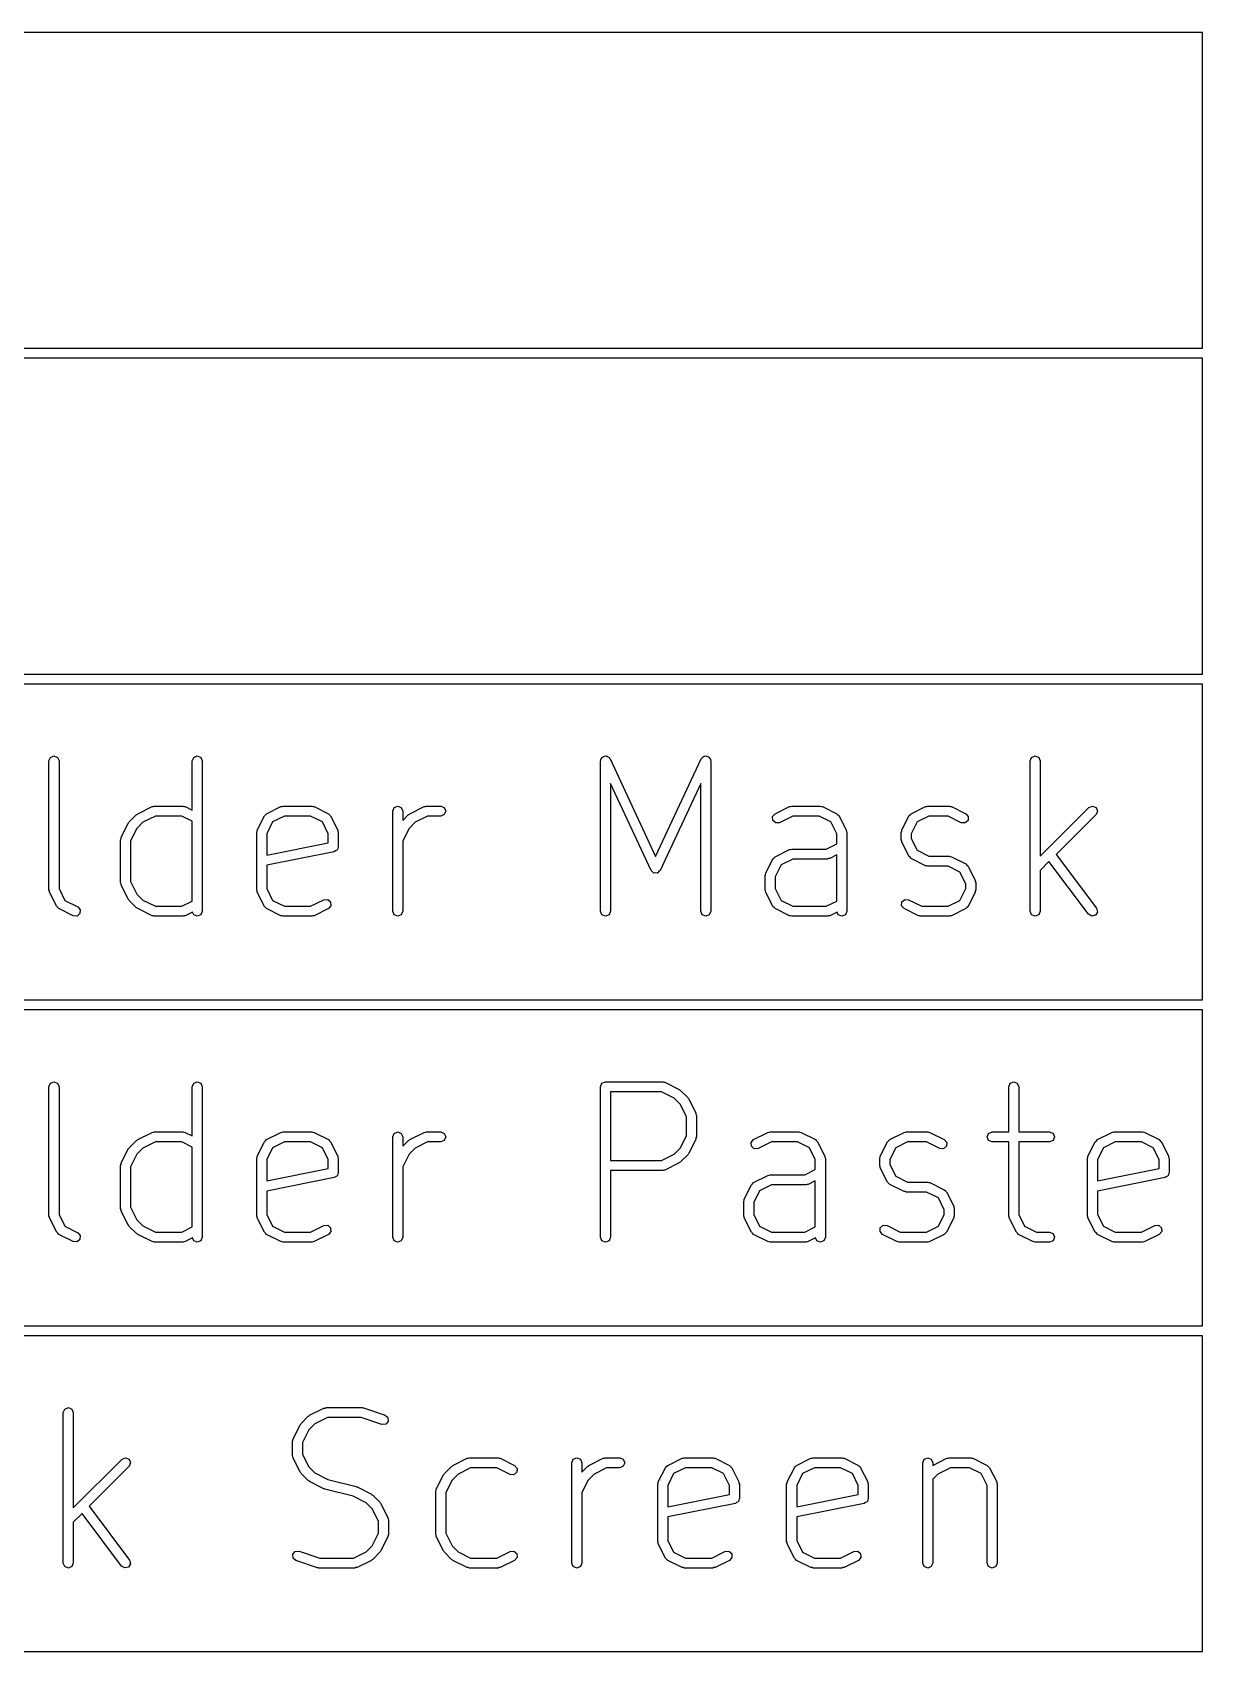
# Model space of a CAD drawing. Extents: x 0.4 to 10.6, y -8.1 to -0.4.
# Drawn here: x 1.987 to 2.447, y -7.577 to -6.941 of the extents above; entities that cross this region are included whole.
import ezdxf

# ---------------------------------------------------------------- set-up
doc = ezdxf.new("R2010")
doc.units = 0
doc.header["$MEASUREMENT"] = 0
doc.layers.add('BLACK', color=7, linetype='CONTINUOUS')

msp = doc.modelspace()

# ---------------------------------------------------------------- linework, layer by layer
at = {"layer": 'BLACK', "linetype": 'CONTINUOUS'}
for p, q in [((2.44685, -6.94094), (1.48481, -6.94094)), ((2.44685, -7.06496), (2.44685, -6.94094)), ((1.48481, -7.06496), (2.44685, -7.06496)), ((2.44685, -7.0689), (1.48481, -7.0689)), ((2.44685, -7.19291), (2.44685, -7.0689)), ((1.48481, -7.19291), (2.44685, -7.19291)), ((2.44685, -7.19685), (1.48481, -7.19685)), ((2.44685, -7.32087), (2.44685, -7.19685)), ((1.99387, -7.22702), (1.99445, -7.22562)), ((1.99387, -7.27764), (1.99387, -7.22702)), ((1.99445, -7.22562), (1.99584, -7.22505)), ((1.99584, -7.22505), (1.99723, -7.22562)), ((1.99723, -7.22562), (1.99781, -7.22702)), ((1.99781, -7.22702), (1.99781, -7.27717)), ((2.05012, -7.22702), (2.05069, -7.22562)), ((2.05012, -7.24633), (2.05012, -7.22702)), ((2.05069, -7.22562), (2.05208, -7.22505)), ((2.05208, -7.22505), (2.05348, -7.22562)), ((2.05348, -7.22562), (2.05405, -7.22702)), ((2.05405, -7.22702), (2.05405, -7.28607)), ((2.21041, -7.22702), (2.21054, -7.22669)), ((2.21041, -7.28607), (2.21041, -7.22702)), ((2.21053, -7.22634), (2.21082, -7.22602)), ((2.21054, -7.22669), (2.21053, -7.22634)), ((2.21082, -7.22602), (2.21098, -7.22562)), ((2.21098, -7.22562), (2.21131, -7.22549)), ((2.21131, -7.22549), (2.21154, -7.22523)), ((2.21154, -7.22523), (2.21198, -7.22521)), ((2.21198, -7.22521), (2.21238, -7.22505)), ((2.21238, -7.22505), (2.2127, -7.22518)), ((2.2127, -7.22518), (2.21305, -7.22517)), ((2.21305, -7.22517), (2.21337, -7.22546)), ((2.21337, -7.22546), (2.21377, -7.22562)), ((2.21377, -7.22562), (2.2139, -7.22595)), ((2.2139, -7.22595), (2.21416, -7.22618)), ((2.21416, -7.22618), (2.23206, -7.26454)), ((2.23206, -7.26454), (2.24996, -7.22618)), ((2.24996, -7.22618), (2.25022, -7.22595)), ((2.25022, -7.22595), (2.25035, -7.22562)), ((2.25035, -7.22562), (2.25075, -7.22546)), ((2.25075, -7.22546), (2.25107, -7.22517)), ((2.25107, -7.22517), (2.25142, -7.22518)), ((2.25142, -7.22518), (2.25175, -7.22505)), ((2.25175, -7.22505), (2.25215, -7.22521)), ((2.25215, -7.22521), (2.25258, -7.22523)), ((2.25258, -7.22523), (2.25282, -7.22549)), ((2.25282, -7.22549), (2.25314, -7.22562)), ((2.25314, -7.22562), (2.2533, -7.22602)), ((2.2533, -7.22602), (2.2536, -7.22634)), ((2.2536, -7.22634), (2.25358, -7.22669)), ((2.25358, -7.22669), (2.25371, -7.22702)), ((2.25371, -7.22702), (2.25371, -7.28607)), ((2.37914, -7.22702), (2.37971, -7.22562)), ((2.37914, -7.28607), (2.37914, -7.22702)), ((2.37971, -7.22562), (2.38111, -7.22505)), ((2.38111, -7.22505), (2.3825, -7.22562)), ((2.3825, -7.22562), (2.38307, -7.22702)), ((2.38307, -7.22702), (2.38307, -7.26445)), ((2.23028, -7.27003), (2.21434, -7.23589)), ((2.21434, -7.23589), (2.21434, -7.28607)), ((2.24978, -7.23589), (2.23385, -7.27003)), ((2.24978, -7.28607), (2.24978, -7.23589)), ((2.02538, -7.25093), (2.02819, -7.24812)), ((2.02819, -7.24812), (2.02849, -7.248)), ((2.02849, -7.248), (2.02871, -7.24775)), ((2.02871, -7.24775), (2.03433, -7.24494)), ((2.03433, -7.24494), (2.03479, -7.24491)), ((2.03479, -7.24491), (2.03521, -7.24473)), ((2.03521, -7.24473), (2.04646, -7.24473)), ((2.04646, -7.24473), (2.04688, -7.24491)), ((2.04688, -7.24491), (2.04734, -7.24494)), ((2.04734, -7.24494), (2.05012, -7.24633)), ((2.07844, -7.24863), (2.07892, -7.24822)), ((2.07892, -7.24822), (2.07932, -7.24775)), ((2.07932, -7.24775), (2.08495, -7.24494)), ((2.08495, -7.24494), (2.08541, -7.24491)), ((2.08541, -7.24491), (2.08583, -7.24473)), ((2.08583, -7.24473), (2.09708, -7.24473)), ((2.09708, -7.24473), (2.0975, -7.24491)), ((2.0975, -7.24491), (2.09796, -7.24494)), ((2.09796, -7.24494), (2.10358, -7.24775)), ((2.10358, -7.24775), (2.10399, -7.24822)), ((2.10399, -7.24822), (2.10446, -7.24863)), ((2.12886, -7.2467), (2.12943, -7.24531)), ((2.12886, -7.28607), (2.12886, -7.2467)), ((2.12943, -7.24531), (2.13082, -7.24473)), ((2.13082, -7.24473), (2.13222, -7.24531)), ((2.13222, -7.24531), (2.13279, -7.2467)), ((2.13279, -7.2467), (2.13279, -7.25039)), ((2.13279, -7.25039), (2.13506, -7.24812)), ((2.13506, -7.24812), (2.13536, -7.248)), ((2.13536, -7.248), (2.13557, -7.24775)), ((2.13557, -7.24775), (2.14119, -7.24494)), ((2.14119, -7.24494), (2.14165, -7.24491)), ((2.14165, -7.24491), (2.14207, -7.24473)), ((2.14207, -7.24473), (2.1477, -7.24473)), ((2.1477, -7.24473), (2.14909, -7.24531)), ((2.14909, -7.24809), (2.1477, -7.24867)), ((2.14909, -7.24531), (2.14967, -7.2467)), ((2.14967, -7.2467), (2.14909, -7.24809)), ((2.278, -7.24889), (2.27899, -7.24775)), ((2.27899, -7.24775), (2.28461, -7.24494)), ((2.28461, -7.24494), (2.28507, -7.24491)), ((2.28507, -7.24491), (2.28549, -7.24473)), ((2.28549, -7.24473), (2.29674, -7.24473)), ((2.29674, -7.24473), (2.29716, -7.24491)), ((2.29716, -7.24491), (2.29762, -7.24494)), ((2.29762, -7.24494), (2.30325, -7.24775)), ((2.30325, -7.24775), (2.30365, -7.24822)), ((2.30365, -7.24822), (2.30413, -7.24863)), ((2.33154, -7.24863), (2.33201, -7.24822)), ((2.33201, -7.24822), (2.33242, -7.24775)), ((2.33242, -7.24775), (2.33804, -7.24494)), ((2.33804, -7.24494), (2.3385, -7.24491)), ((2.3385, -7.24491), (2.33892, -7.24473)), ((2.33892, -7.24473), (2.34736, -7.24473)), ((2.34736, -7.24473), (2.34778, -7.24491)), ((2.34778, -7.24491), (2.34824, -7.24494)), ((2.34824, -7.24494), (2.35386, -7.24775)), ((2.35386, -7.24775), (2.35485, -7.24889)), ((2.38307, -7.26445), (2.40221, -7.24531)), ((2.40499, -7.24809), (2.38933, -7.26376)), ((2.40221, -7.24531), (2.4036, -7.24473)), ((2.4036, -7.24473), (2.40499, -7.24531)), ((2.40499, -7.24531), (2.40557, -7.2467)), ((2.40557, -7.2467), (2.40499, -7.24809)), ((2.0222, -7.25707), (2.02501, -7.25145)), ((2.02501, -7.25145), (2.02526, -7.25123)), ((2.02526, -7.25123), (2.02538, -7.25093)), ((2.02839, -7.25349), (2.02593, -7.25842)), ((2.03075, -7.25113), (2.02839, -7.25349)), ((2.03568, -7.24867), (2.03075, -7.25113)), ((2.04599, -7.24867), (2.03568, -7.24867)), ((2.05012, -7.25073), (2.04599, -7.24867)), ((2.05012, -7.28204), (2.05012, -7.25073)), ((2.07542, -7.25514), (2.0756, -7.25472)), ((2.0756, -7.25472), (2.07563, -7.25426)), ((2.07563, -7.25426), (2.07844, -7.24863)), ((2.08167, -7.25098), (2.07936, -7.2556)), ((2.08629, -7.24867), (2.08167, -7.25098)), ((2.09661, -7.24867), (2.08629, -7.24867)), ((2.10124, -7.25098), (2.09661, -7.24867)), ((2.10355, -7.2556), (2.10124, -7.25098)), ((2.10446, -7.24863), (2.10728, -7.25426)), ((2.10728, -7.25426), (2.10731, -7.25472)), ((2.10731, -7.25472), (2.10748, -7.25514)), ((2.13525, -7.25349), (2.13279, -7.25842)), ((2.13761, -7.25113), (2.13525, -7.25349)), ((2.14254, -7.24867), (2.13761, -7.25113)), ((2.1477, -7.24867), (2.14254, -7.24867)), ((2.27811, -7.25039), (2.278, -7.24889)), ((2.27925, -7.25138), (2.27811, -7.25039)), ((2.28075, -7.25127), (2.27925, -7.25138)), ((2.28596, -7.24867), (2.28075, -7.25127)), ((2.29628, -7.24867), (2.28596, -7.24867)), ((2.3009, -7.25098), (2.29628, -7.24867)), ((2.30321, -7.2556), (2.3009, -7.25098)), ((2.30413, -7.24863), (2.30694, -7.25426)), ((2.30694, -7.25426), (2.30697, -7.25472)), ((2.30697, -7.25472), (2.30715, -7.25514)), ((2.32852, -7.25514), (2.32869, -7.25472)), ((2.32869, -7.25472), (2.32873, -7.25426)), ((2.32873, -7.25426), (2.33154, -7.24863)), ((2.33477, -7.25098), (2.33246, -7.2556)), ((2.33939, -7.24867), (2.33477, -7.25098)), ((2.34689, -7.24867), (2.33939, -7.24867)), ((2.3521, -7.25127), (2.34689, -7.24867)), ((2.35361, -7.25138), (2.3521, -7.25127)), ((2.35474, -7.25039), (2.35361, -7.25138)), ((2.35485, -7.24889), (2.35474, -7.25039)), ((2.02199, -7.25795), (2.02217, -7.25753)), ((2.02199, -7.27482), (2.02199, -7.25795)), ((2.02217, -7.25753), (2.0222, -7.25707)), ((2.02593, -7.25842), (2.02593, -7.27436)), ((2.07542, -7.27764), (2.07542, -7.25514)), ((2.07936, -7.2556), (2.07936, -7.26399)), ((2.07936, -7.26399), (2.10355, -7.25915)), ((2.10355, -7.25915), (2.10355, -7.2556)), ((2.10748, -7.26076), (2.10726, -7.26129)), ((2.10748, -7.25514), (2.10748, -7.26076)), ((2.13279, -7.25842), (2.13279, -7.28607)), ((2.29909, -7.26161), (2.30321, -7.25955)), ((2.30321, -7.25955), (2.30321, -7.2556)), ((2.30715, -7.25514), (2.30715, -7.28607)), ((2.32852, -7.25795), (2.32852, -7.25514)), ((2.32869, -7.25837), (2.32852, -7.25795)), ((2.32873, -7.25883), (2.32869, -7.25837)), ((2.33154, -7.26446), (2.32873, -7.25883)), ((2.33246, -7.2556), (2.33246, -7.25749)), ((2.33246, -7.25749), (2.33477, -7.26211)), ((2.1059, -7.26269), (2.07936, -7.268)), ((2.10638, -7.26237), (2.1059, -7.26269)), ((2.10691, -7.26215), (2.10638, -7.26237)), ((2.10698, -7.26197), (2.10691, -7.26215)), ((2.10715, -7.26185), (2.10698, -7.26197)), ((2.10726, -7.26129), (2.10715, -7.26185)), ((2.2753, -7.27113), (2.27811, -7.26551)), ((2.27811, -7.26551), (2.27858, -7.2651)), ((2.27858, -7.2651), (2.27899, -7.26463)), ((2.27899, -7.26463), (2.28461, -7.26181)), ((2.28596, -7.26554), (2.28134, -7.26785)), ((2.28461, -7.26181), (2.28507, -7.26178)), ((2.28507, -7.26178), (2.28549, -7.26161)), ((2.28549, -7.26161), (2.29909, -7.26161)), ((2.29955, -7.26554), (2.28596, -7.26554)), ((2.29998, -7.26537), (2.29955, -7.26554)), ((2.30043, -7.26534), (2.29998, -7.26537)), ((2.30321, -7.26395), (2.30043, -7.26534)), ((2.30321, -7.28204), (2.30321, -7.26395)), ((2.33201, -7.26486), (2.33154, -7.26446)), ((2.33242, -7.26534), (2.33201, -7.26486)), ((2.33804, -7.26815), (2.33242, -7.26534)), ((2.33477, -7.26211), (2.33939, -7.26442)), ((2.33939, -7.26442), (2.34736, -7.26442)), ((2.34736, -7.26442), (2.34778, -7.26459)), ((2.34778, -7.26459), (2.34824, -7.26463)), ((2.34824, -7.26463), (2.35386, -7.26744)), ((2.35386, -7.26744), (2.35427, -7.26791)), ((2.38652, -7.26657), (2.38307, -7.27001)), ((2.40203, -7.28725), (2.38652, -7.26657)), ((2.38933, -7.26376), (2.40518, -7.28489)), ((2.07936, -7.268), (2.07936, -7.27717)), ((2.23077, -7.27049), (2.23028, -7.27003)), ((2.23123, -7.27098), (2.23077, -7.27049)), ((2.23132, -7.27099), (2.23123, -7.27098)), ((2.23139, -7.27105), (2.23132, -7.27099)), ((2.23206, -7.27102), (2.23139, -7.27105)), ((2.23273, -7.27105), (2.23206, -7.27102)), ((2.2328, -7.27099), (2.23273, -7.27105)), ((2.23289, -7.27098), (2.2328, -7.27099)), ((2.23335, -7.27049), (2.23289, -7.27098)), ((2.23385, -7.27003), (2.23335, -7.27049)), ((2.27509, -7.27201), (2.27526, -7.27159)), ((2.27509, -7.27764), (2.27509, -7.27201)), ((2.27526, -7.27159), (2.2753, -7.27113)), ((2.28134, -7.26785), (2.27902, -7.27248)), ((2.27902, -7.27248), (2.27902, -7.27717)), ((2.3385, -7.26818), (2.33804, -7.26815)), ((2.33892, -7.26836), (2.3385, -7.26818)), ((2.34689, -7.26836), (2.33892, -7.26836)), ((2.35152, -7.27067), (2.34689, -7.26836)), ((2.35383, -7.27529), (2.35152, -7.27067)), ((2.35427, -7.26791), (2.35474, -7.26832)), ((2.35474, -7.26832), (2.35756, -7.27394)), ((2.38307, -7.27001), (2.38307, -7.28607)), ((1.99405, -7.27806), (1.99387, -7.27764)), ((1.99408, -7.27852), (1.99405, -7.27806)), ((1.99689, -7.28414), (1.99408, -7.27852)), ((1.99781, -7.27717), (2.00012, -7.28179)), ((2.02217, -7.27525), (2.02199, -7.27482)), ((2.0222, -7.2757), (2.02217, -7.27525)), ((2.02501, -7.28133), (2.0222, -7.2757)), ((2.02593, -7.27436), (2.02839, -7.27928)), ((2.02839, -7.27928), (2.03075, -7.28164)), ((2.0756, -7.27806), (2.07542, -7.27764)), ((2.07563, -7.27852), (2.0756, -7.27806)), ((2.07844, -7.28414), (2.07563, -7.27852)), ((2.07936, -7.27717), (2.08167, -7.28179)), ((2.27526, -7.27806), (2.27509, -7.27764)), ((2.2753, -7.27852), (2.27526, -7.27806)), ((2.27811, -7.28414), (2.2753, -7.27852)), ((2.27902, -7.27717), (2.28134, -7.28179)), ((2.35152, -7.28179), (2.35383, -7.27717)), ((2.35383, -7.27717), (2.35383, -7.27529)), ((2.35756, -7.27852), (2.35474, -7.28414)), ((2.35756, -7.27394), (2.35759, -7.2744)), ((2.35759, -7.27806), (2.35756, -7.27852)), ((2.35759, -7.2744), (2.35776, -7.27482)), ((2.35776, -7.27764), (2.35759, -7.27806)), ((2.35776, -7.27482), (2.35776, -7.27764)), ((1.99736, -7.28455), (1.99689, -7.28414)), ((1.99777, -7.28502), (1.99736, -7.28455)), ((2.0034, -7.28783), (1.99777, -7.28502)), ((2.00012, -7.28179), (2.00516, -7.28431)), ((2.00516, -7.28431), (2.00614, -7.28545)), ((2.00614, -7.28545), (2.00604, -7.28695)), ((2.02526, -7.28154), (2.02501, -7.28133)), ((2.02538, -7.28184), (2.02526, -7.28154)), ((2.02819, -7.28465), (2.02538, -7.28184)), ((2.02849, -7.28478), (2.02819, -7.28465)), ((2.02871, -7.28502), (2.02849, -7.28478)), ((2.03433, -7.28783), (2.02871, -7.28502)), ((2.03075, -7.28164), (2.03568, -7.2841)), ((2.03568, -7.2841), (2.04599, -7.2841)), ((2.04599, -7.2841), (2.05012, -7.28204)), ((2.05024, -7.28638), (2.04734, -7.28783)), ((2.05069, -7.28746), (2.05024, -7.28638)), ((2.05405, -7.28607), (2.05348, -7.28746)), ((2.07892, -7.28455), (2.07844, -7.28414)), ((2.07933, -7.28502), (2.07892, -7.28455)), ((2.08495, -7.28783), (2.07933, -7.28502)), ((2.08167, -7.28179), (2.08629, -7.2841)), ((2.08629, -7.2841), (2.09661, -7.2841)), ((2.09661, -7.2841), (2.10182, -7.2815)), ((2.10358, -7.28502), (2.09796, -7.28783)), ((2.10182, -7.2815), (2.10333, -7.28139)), ((2.10333, -7.28139), (2.10446, -7.28238)), ((2.10457, -7.28388), (2.10358, -7.28502)), ((2.10446, -7.28238), (2.10457, -7.28388)), ((2.12943, -7.28746), (2.12886, -7.28607)), ((2.13279, -7.28607), (2.13222, -7.28746)), ((2.21098, -7.28746), (2.21041, -7.28607)), ((2.21434, -7.28607), (2.21377, -7.28746)), ((2.25035, -7.28746), (2.24978, -7.28607)), ((2.25371, -7.28607), (2.25314, -7.28746)), ((2.27858, -7.28455), (2.27811, -7.28414)), ((2.27899, -7.28502), (2.27858, -7.28455)), ((2.28461, -7.28783), (2.27899, -7.28502)), ((2.28134, -7.28179), (2.28596, -7.2841)), ((2.28596, -7.2841), (2.29909, -7.2841)), ((2.29909, -7.2841), (2.30321, -7.28204)), ((2.30334, -7.28638), (2.30043, -7.28783)), ((2.30379, -7.28746), (2.30334, -7.28638)), ((2.30715, -7.28607), (2.30657, -7.28746)), ((2.32862, -7.28388), (2.32873, -7.28238)), ((2.32961, -7.28502), (2.32862, -7.28388)), ((2.32873, -7.28238), (2.32986, -7.28139)), ((2.33523, -7.28783), (2.32961, -7.28502)), ((2.32986, -7.28139), (2.33137, -7.2815)), ((2.33137, -7.2815), (2.33658, -7.2841)), ((2.33658, -7.2841), (2.34689, -7.2841)), ((2.34689, -7.2841), (2.35152, -7.28179)), ((2.35386, -7.28502), (2.34824, -7.28783)), ((2.35427, -7.28455), (2.35386, -7.28502)), ((2.35474, -7.28414), (2.35427, -7.28455)), ((2.37971, -7.28746), (2.37914, -7.28607)), ((2.38307, -7.28607), (2.3825, -7.28746)), ((2.40555, -7.28635), (2.40478, -7.28765)), ((2.40518, -7.28489), (2.40555, -7.28635)), ((2.0049, -7.28794), (2.0034, -7.28783)), ((2.00604, -7.28695), (2.0049, -7.28794)), ((2.03479, -7.28787), (2.03433, -7.28783)), ((2.03521, -7.28804), (2.03479, -7.28787)), ((2.04646, -7.28804), (2.03521, -7.28804)), ((2.04688, -7.28787), (2.04646, -7.28804)), ((2.04734, -7.28783), (2.04688, -7.28787)), ((2.05208, -7.28804), (2.05069, -7.28746)), ((2.05348, -7.28746), (2.05208, -7.28804)), ((2.08541, -7.28787), (2.08495, -7.28783)), ((2.08583, -7.28804), (2.08541, -7.28787)), ((2.09708, -7.28804), (2.08583, -7.28804)), ((2.0975, -7.28787), (2.09708, -7.28804)), ((2.09796, -7.28783), (2.0975, -7.28787)), ((2.13082, -7.28804), (2.12943, -7.28746)), ((2.13222, -7.28746), (2.13082, -7.28804)), ((2.21238, -7.28804), (2.21098, -7.28746)), ((2.21377, -7.28746), (2.21238, -7.28804)), ((2.25175, -7.28804), (2.25035, -7.28746)), ((2.25314, -7.28746), (2.25175, -7.28804)), ((2.28507, -7.28787), (2.28461, -7.28783)), ((2.28549, -7.28804), (2.28507, -7.28787)), ((2.29955, -7.28804), (2.28549, -7.28804)), ((2.29998, -7.28787), (2.29955, -7.28804)), ((2.30043, -7.28783), (2.29998, -7.28787)), ((2.30518, -7.28804), (2.30379, -7.28746)), ((2.30657, -7.28746), (2.30518, -7.28804)), ((2.33569, -7.28787), (2.33523, -7.28783)), ((2.33611, -7.28804), (2.33569, -7.28787)), ((2.34736, -7.28804), (2.33611, -7.28804)), ((2.34778, -7.28787), (2.34736, -7.28804)), ((2.34824, -7.28783), (2.34778, -7.28787)), ((2.38111, -7.28804), (2.37971, -7.28746)), ((2.3825, -7.28746), (2.38111, -7.28804)), ((2.40332, -7.28802), (2.40203, -7.28725)), ((2.40478, -7.28765), (2.40332, -7.28802)), ((1.48481, -7.32087), (2.44685, -7.32087)), ((2.44685, -7.3248), (1.48481, -7.3248)), ((2.44685, -7.44882), (2.44685, -7.3248)), ((1.99387, -7.35497), (1.99445, -7.35358)), ((1.99387, -7.40559), (1.99387, -7.35497)), ((1.99445, -7.35358), (1.99584, -7.353)), ((1.99584, -7.353), (1.99723, -7.35358)), ((1.99723, -7.35358), (1.99781, -7.35497)), ((1.99781, -7.35497), (1.99781, -7.40512)), ((2.05012, -7.35497), (2.05069, -7.35358)), ((2.05012, -7.37428), (2.05012, -7.35497)), ((2.05069, -7.35358), (2.05208, -7.353)), ((2.05208, -7.353), (2.05348, -7.35358)), ((2.05348, -7.35358), (2.05405, -7.35497)), ((2.05405, -7.35497), (2.05405, -7.41402)), ((2.21041, -7.35497), (2.21098, -7.35358)), ((2.21041, -7.41402), (2.21041, -7.35497)), ((2.21098, -7.35358), (2.21238, -7.353)), ((2.21238, -7.353), (2.23487, -7.353)), ((2.23487, -7.353), (2.2353, -7.35318)), ((2.2353, -7.35318), (2.23575, -7.35321)), ((2.23575, -7.35321), (2.24138, -7.35602)), ((2.24138, -7.35602), (2.24159, -7.35627)), ((2.24159, -7.35627), (2.24189, -7.35639)), ((2.24189, -7.35639), (2.2447, -7.3592)), ((2.3707, -7.35497), (2.37128, -7.35358)), ((2.3707, -7.37269), (2.3707, -7.35497)), ((2.37128, -7.35358), (2.37267, -7.353)), ((2.37267, -7.353), (2.37406, -7.35358)), ((2.37406, -7.35358), (2.37464, -7.35497)), ((2.37464, -7.35497), (2.37464, -7.37269)), ((2.23441, -7.35694), (2.21434, -7.35694)), ((2.21434, -7.35694), (2.21434, -7.38393)), ((2.23933, -7.3594), (2.23441, -7.35694)), ((2.24169, -7.36176), (2.23933, -7.3594)), ((2.24415, -7.36668), (2.24169, -7.36176)), ((2.2447, -7.3592), (2.24483, -7.3595)), ((2.24483, -7.3595), (2.24507, -7.35971)), ((2.24507, -7.35971), (2.24788, -7.36534)), ((2.24415, -7.37419), (2.24415, -7.36668)), ((2.24788, -7.36534), (2.24792, -7.36579)), ((2.24792, -7.36579), (2.24809, -7.36622)), ((2.24809, -7.36622), (2.24809, -7.37465)), ((2.02871, -7.37571), (2.03433, -7.37289)), ((2.03433, -7.37289), (2.03479, -7.37286)), ((2.03479, -7.37286), (2.03521, -7.37269)), ((2.03521, -7.37269), (2.04646, -7.37269)), ((2.04646, -7.37269), (2.04688, -7.37286)), ((2.04688, -7.37286), (2.04734, -7.37289)), ((2.04734, -7.37289), (2.05012, -7.37428)), ((2.07932, -7.37571), (2.08495, -7.37289)), ((2.08495, -7.37289), (2.08541, -7.37286)), ((2.08541, -7.37286), (2.08583, -7.37269)), ((2.08583, -7.37269), (2.09708, -7.37269)), ((2.09708, -7.37269), (2.0975, -7.37286)), ((2.0975, -7.37286), (2.09796, -7.37289)), ((2.09796, -7.37289), (2.10358, -7.37571)), ((2.12886, -7.37465), (2.12943, -7.37326)), ((2.12886, -7.41402), (2.12886, -7.37465)), ((2.12943, -7.37326), (2.13082, -7.37269)), ((2.13082, -7.37269), (2.13222, -7.37326)), ((2.13222, -7.37326), (2.13279, -7.37465)), ((2.13279, -7.37465), (2.13279, -7.37834)), ((2.13557, -7.37571), (2.14119, -7.37289)), ((2.14119, -7.37289), (2.14165, -7.37286)), ((2.14165, -7.37286), (2.14207, -7.37269)), ((2.14207, -7.37269), (2.1477, -7.37269)), ((2.1477, -7.37269), (2.14909, -7.37326)), ((2.14909, -7.37326), (2.14967, -7.37465)), ((2.14967, -7.37465), (2.14909, -7.37605)), ((2.24169, -7.37911), (2.24415, -7.37419)), ((2.24788, -7.37553), (2.24507, -7.38116)), ((2.24792, -7.37508), (2.24788, -7.37553)), ((2.24809, -7.37465), (2.24792, -7.37508)), ((2.27055, -7.37571), (2.27618, -7.37289)), ((2.27618, -7.37289), (2.27663, -7.37286)), ((2.27663, -7.37286), (2.27706, -7.37269)), ((2.27706, -7.37269), (2.2883, -7.37269)), ((2.2883, -7.37269), (2.28873, -7.37286)), ((2.28873, -7.37286), (2.28918, -7.37289)), ((2.28918, -7.37289), (2.29481, -7.37571)), ((2.32398, -7.37571), (2.32961, -7.37289)), ((2.32961, -7.37289), (2.33006, -7.37286)), ((2.33006, -7.37286), (2.33049, -7.37269)), ((2.33049, -7.37269), (2.33892, -7.37269)), ((2.33892, -7.37269), (2.33935, -7.37286)), ((2.33935, -7.37286), (2.3398, -7.37289)), ((2.3398, -7.37289), (2.34543, -7.37571)), ((2.36226, -7.37465), (2.36284, -7.37326)), ((2.36284, -7.37605), (2.36226, -7.37465)), ((2.36284, -7.37326), (2.36423, -7.37269)), ((2.36423, -7.37269), (2.3707, -7.37269)), ((2.37464, -7.37269), (2.38673, -7.37269)), ((2.38673, -7.37269), (2.38812, -7.37326)), ((2.38812, -7.37326), (2.3887, -7.37465)), ((2.3887, -7.37465), (2.38812, -7.37605)), ((2.40553, -7.37571), (2.41116, -7.37289)), ((2.41116, -7.37289), (2.41162, -7.37286)), ((2.41162, -7.37286), (2.41204, -7.37269)), ((2.41204, -7.37269), (2.42329, -7.37269)), ((2.42329, -7.37269), (2.42371, -7.37286)), ((2.42371, -7.37286), (2.42417, -7.37289)), ((2.42417, -7.37289), (2.42979, -7.37571)), ((2.0222, -7.38502), (2.02501, -7.3794)), ((2.02501, -7.3794), (2.02526, -7.37919)), ((2.02526, -7.37919), (2.02538, -7.37889)), ((2.02538, -7.37889), (2.02819, -7.37607)), ((2.02839, -7.38145), (2.02593, -7.38637)), ((2.02819, -7.37607), (2.02849, -7.37595)), ((2.03075, -7.37908), (2.02839, -7.38145)), ((2.02849, -7.37595), (2.02871, -7.37571)), ((2.03568, -7.37662), (2.03075, -7.37908)), ((2.04599, -7.37662), (2.03568, -7.37662)), ((2.05012, -7.37868), (2.04599, -7.37662)), ((2.05012, -7.41), (2.05012, -7.37868)), ((2.07563, -7.38221), (2.07844, -7.37659)), ((2.07844, -7.37659), (2.07892, -7.37618)), ((2.07892, -7.37618), (2.07932, -7.37571)), ((2.08167, -7.37893), (2.07936, -7.38356)), ((2.08629, -7.37662), (2.08167, -7.37893)), ((2.09661, -7.37662), (2.08629, -7.37662)), ((2.10124, -7.37893), (2.09661, -7.37662)), ((2.10355, -7.38356), (2.10124, -7.37893)), ((2.10358, -7.37571), (2.10399, -7.37618)), ((2.10399, -7.37618), (2.10446, -7.37659)), ((2.10446, -7.37659), (2.10728, -7.38221)), ((2.13279, -7.37834), (2.13506, -7.37607)), ((2.13525, -7.38145), (2.13279, -7.38637)), ((2.13506, -7.37607), (2.13536, -7.37595)), ((2.13761, -7.37908), (2.13525, -7.38145)), ((2.13536, -7.37595), (2.13557, -7.37571)), ((2.14254, -7.37662), (2.13761, -7.37908)), ((2.1477, -7.37662), (2.14254, -7.37662)), ((2.14909, -7.37605), (2.1477, -7.37662)), ((2.23441, -7.38393), (2.23933, -7.38147)), ((2.23933, -7.38147), (2.24169, -7.37911)), ((2.2447, -7.38167), (2.24189, -7.38448)), ((2.24483, -7.38137), (2.2447, -7.38167)), ((2.24507, -7.38116), (2.24483, -7.38137)), ((2.26956, -7.37684), (2.27055, -7.37571)), ((2.26967, -7.37835), (2.26956, -7.37684)), ((2.27081, -7.37933), (2.26967, -7.37835)), ((2.27231, -7.37923), (2.27081, -7.37933)), ((2.27752, -7.37662), (2.27231, -7.37923)), ((2.28784, -7.37662), (2.27752, -7.37662)), ((2.29246, -7.37893), (2.28784, -7.37662)), ((2.29477, -7.38356), (2.29246, -7.37893)), ((2.29481, -7.37571), (2.29522, -7.37618)), ((2.29522, -7.37618), (2.29569, -7.37659)), ((2.29569, -7.37659), (2.2985, -7.38221)), ((2.32029, -7.38221), (2.3231, -7.37659)), ((2.3231, -7.37659), (2.32357, -7.37618)), ((2.32357, -7.37618), (2.32398, -7.37571)), ((2.32633, -7.37893), (2.32402, -7.38356)), ((2.33095, -7.37662), (2.32633, -7.37893)), ((2.33846, -7.37662), (2.33095, -7.37662)), ((2.34367, -7.37923), (2.33846, -7.37662)), ((2.34517, -7.37933), (2.34367, -7.37923)), ((2.34631, -7.37835), (2.34517, -7.37933)), ((2.34543, -7.37571), (2.34641, -7.37684)), ((2.34641, -7.37684), (2.34631, -7.37835)), ((2.36423, -7.37662), (2.36284, -7.37605)), ((2.3707, -7.37662), (2.36423, -7.37662)), ((2.3707, -7.40559), (2.3707, -7.37662)), ((2.38673, -7.37662), (2.37464, -7.37662)), ((2.37464, -7.37662), (2.37464, -7.40512)), ((2.38812, -7.37605), (2.38673, -7.37662)), ((2.40184, -7.38221), (2.40465, -7.37659)), ((2.40465, -7.37659), (2.40513, -7.37618)), ((2.40513, -7.37618), (2.40553, -7.37571)), ((2.40788, -7.37893), (2.40557, -7.38356)), ((2.4125, -7.37662), (2.40788, -7.37893)), ((2.42282, -7.37662), (2.4125, -7.37662)), ((2.42744, -7.37893), (2.42282, -7.37662)), ((2.42976, -7.38356), (2.42744, -7.37893)), ((2.42979, -7.37571), (2.4302, -7.37618)), ((2.4302, -7.37618), (2.43067, -7.37659)), ((2.43067, -7.37659), (2.43348, -7.38221)), ((2.02199, -7.3859), (2.02217, -7.38548)), ((2.02199, -7.40278), (2.02199, -7.3859)), ((2.02217, -7.38548), (2.0222, -7.38502)), ((2.02593, -7.38637), (2.02593, -7.40231)), ((2.07542, -7.38309), (2.0756, -7.38267)), ((2.07542, -7.40559), (2.07542, -7.38309)), ((2.0756, -7.38267), (2.07563, -7.38221)), ((2.07936, -7.38356), (2.07936, -7.39194)), ((2.07936, -7.39194), (2.10355, -7.3871)), ((2.10355, -7.3871), (2.10355, -7.38356)), ((2.10728, -7.38221), (2.10731, -7.38267)), ((2.10731, -7.38267), (2.10748, -7.38309)), ((2.10748, -7.38309), (2.10748, -7.38872)), ((2.13279, -7.38637), (2.13279, -7.41402)), ((2.21434, -7.38393), (2.23441, -7.38393)), ((2.23487, -7.38787), (2.21434, -7.38787)), ((2.21434, -7.38787), (2.21434, -7.41402)), ((2.2353, -7.3877), (2.23487, -7.38787)), ((2.23575, -7.38766), (2.2353, -7.3877)), ((2.24138, -7.38485), (2.23575, -7.38766)), ((2.24159, -7.38461), (2.24138, -7.38485)), ((2.24189, -7.38448), (2.24159, -7.38461)), ((2.29065, -7.38956), (2.29477, -7.3875)), ((2.29477, -7.3875), (2.29477, -7.38356)), ((2.2985, -7.38221), (2.29853, -7.38267)), ((2.29853, -7.38267), (2.29871, -7.38309)), ((2.29871, -7.38309), (2.29871, -7.41402)), ((2.32008, -7.38309), (2.32026, -7.38267)), ((2.32008, -7.3859), (2.32008, -7.38309)), ((2.32026, -7.38633), (2.32008, -7.3859)), ((2.32026, -7.38267), (2.32029, -7.38221)), ((2.32029, -7.38678), (2.32026, -7.38633)), ((2.3231, -7.39241), (2.32029, -7.38678)), ((2.32402, -7.38356), (2.32402, -7.38544)), ((2.32402, -7.38544), (2.32633, -7.39006)), ((2.40163, -7.38309), (2.40181, -7.38267)), ((2.40163, -7.40559), (2.40163, -7.38309)), ((2.40181, -7.38267), (2.40184, -7.38221)), ((2.40557, -7.38356), (2.40557, -7.39194)), ((2.40557, -7.39194), (2.42976, -7.3871)), ((2.42976, -7.3871), (2.42976, -7.38356)), ((2.43348, -7.38221), (2.43352, -7.38267)), ((2.43352, -7.38267), (2.43369, -7.38309)), ((2.43369, -7.38309), (2.43369, -7.38872)), ((2.1059, -7.39065), (2.07936, -7.39595)), ((2.10638, -7.39033), (2.1059, -7.39065)), ((2.10691, -7.39011), (2.10638, -7.39033)), ((2.10698, -7.38992), (2.10691, -7.39011)), ((2.10715, -7.38981), (2.10698, -7.38992)), ((2.10726, -7.38924), (2.10715, -7.38981)), ((2.10748, -7.38872), (2.10726, -7.38924)), ((2.26686, -7.39908), (2.26967, -7.39346)), ((2.26967, -7.39346), (2.27014, -7.39305)), ((2.27014, -7.39305), (2.27055, -7.39258)), ((2.27055, -7.39258), (2.27618, -7.38977)), ((2.27752, -7.3935), (2.2729, -7.39581)), ((2.27618, -7.38977), (2.27663, -7.38973)), ((2.27663, -7.38973), (2.27706, -7.38956)), ((2.27706, -7.38956), (2.29065, -7.38956)), ((2.29112, -7.3935), (2.27752, -7.3935)), ((2.29154, -7.39332), (2.29112, -7.3935)), ((2.292, -7.39329), (2.29154, -7.39332)), ((2.29477, -7.3919), (2.292, -7.39329)), ((2.29477, -7.41), (2.29477, -7.3919)), ((2.32357, -7.39282), (2.3231, -7.39241)), ((2.32398, -7.39329), (2.32357, -7.39282)), ((2.32961, -7.3961), (2.32398, -7.39329)), ((2.32633, -7.39006), (2.33095, -7.39237)), ((2.33095, -7.39237), (2.33892, -7.39237)), ((2.33892, -7.39237), (2.33935, -7.39255)), ((2.33935, -7.39255), (2.3398, -7.39258)), ((2.3398, -7.39258), (2.34543, -7.39539)), ((2.43211, -7.39065), (2.40557, -7.39595)), ((2.43259, -7.39033), (2.43211, -7.39065)), ((2.43312, -7.39011), (2.43259, -7.39033)), ((2.43319, -7.38992), (2.43312, -7.39011)), ((2.43336, -7.38981), (2.43319, -7.38992)), ((2.43347, -7.38924), (2.43336, -7.38981)), ((2.43369, -7.38872), (2.43347, -7.38924)), ((2.07936, -7.39595), (2.07936, -7.40512)), ((2.26665, -7.39996), (2.26683, -7.39954)), ((2.26665, -7.40559), (2.26665, -7.39996)), ((2.26683, -7.39954), (2.26686, -7.39908)), ((2.2729, -7.39581), (2.27059, -7.40043)), ((2.27059, -7.40043), (2.27059, -7.40512)), ((2.33006, -7.39613), (2.32961, -7.3961)), ((2.33049, -7.39631), (2.33006, -7.39613)), ((2.33846, -7.39631), (2.33049, -7.39631)), ((2.34308, -7.39862), (2.33846, -7.39631)), ((2.34539, -7.40324), (2.34308, -7.39862)), ((2.34543, -7.39539), (2.34584, -7.39586)), ((2.34584, -7.39586), (2.34631, -7.39627)), ((2.34631, -7.39627), (2.34912, -7.4019)), ((2.40557, -7.39595), (2.40557, -7.40512)), ((1.99405, -7.40601), (1.99387, -7.40559)), ((1.99408, -7.40647), (1.99405, -7.40601)), ((1.99689, -7.41209), (1.99408, -7.40647)), ((1.99781, -7.40512), (2.00012, -7.40975)), ((2.02217, -7.4032), (2.02199, -7.40278)), ((2.0222, -7.40366), (2.02217, -7.4032)), ((2.02501, -7.40928), (2.0222, -7.40366)), ((2.02593, -7.40231), (2.02839, -7.40723)), ((2.02839, -7.40723), (2.03075, -7.40959)), ((2.0756, -7.40601), (2.07542, -7.40559)), ((2.07563, -7.40647), (2.0756, -7.40601)), ((2.07844, -7.41209), (2.07563, -7.40647)), ((2.07936, -7.40512), (2.08167, -7.40975)), ((2.26683, -7.40601), (2.26665, -7.40559)), ((2.26686, -7.40647), (2.26683, -7.40601)), ((2.26967, -7.41209), (2.26686, -7.40647)), ((2.27059, -7.40512), (2.2729, -7.40975)), ((2.34308, -7.40975), (2.34539, -7.40512)), ((2.34539, -7.40512), (2.34539, -7.40324)), ((2.34912, -7.40647), (2.34631, -7.41209)), ((2.34912, -7.4019), (2.34915, -7.40235)), ((2.34915, -7.40601), (2.34912, -7.40647)), ((2.34915, -7.40235), (2.34933, -7.40278)), ((2.34933, -7.40559), (2.34915, -7.40601)), ((2.34933, -7.40278), (2.34933, -7.40559)), ((2.37088, -7.40601), (2.3707, -7.40559)), ((2.37091, -7.40647), (2.37088, -7.40601)), ((2.37372, -7.41209), (2.37091, -7.40647)), ((2.37464, -7.40512), (2.37695, -7.40975)), ((2.40181, -7.40601), (2.40163, -7.40559)), ((2.40184, -7.40647), (2.40181, -7.40601)), ((2.40465, -7.41209), (2.40184, -7.40647)), ((2.40557, -7.40512), (2.40788, -7.40975)), ((1.99736, -7.4125), (1.99689, -7.41209)), ((1.99777, -7.41297), (1.99736, -7.4125)), ((2.0034, -7.41579), (1.99777, -7.41297)), ((2.00012, -7.40975), (2.00516, -7.41226)), ((2.00516, -7.41226), (2.00614, -7.4134)), ((2.00614, -7.4134), (2.00604, -7.41491)), ((2.02526, -7.40949), (2.02501, -7.40928)), ((2.02538, -7.40979), (2.02526, -7.40949)), ((2.02819, -7.4126), (2.02538, -7.40979)), ((2.02849, -7.41273), (2.02819, -7.4126)), ((2.02871, -7.41297), (2.02849, -7.41273)), ((2.03433, -7.41579), (2.02871, -7.41297)), ((2.03075, -7.40959), (2.03568, -7.41206)), ((2.03568, -7.41206), (2.04599, -7.41206)), ((2.04599, -7.41206), (2.05012, -7.41)), ((2.07892, -7.4125), (2.07844, -7.41209)), ((2.07933, -7.41297), (2.07892, -7.4125)), ((2.08495, -7.41579), (2.07933, -7.41297)), ((2.08167, -7.40975), (2.08629, -7.41206)), ((2.08629, -7.41206), (2.09661, -7.41206)), ((2.09661, -7.41206), (2.10182, -7.40945)), ((2.10358, -7.41297), (2.09796, -7.41579)), ((2.10182, -7.40945), (2.10333, -7.40935)), ((2.10333, -7.40935), (2.10446, -7.41033)), ((2.10457, -7.41184), (2.10358, -7.41297)), ((2.10446, -7.41033), (2.10457, -7.41184)), ((2.27014, -7.4125), (2.26967, -7.41209)), ((2.27055, -7.41297), (2.27014, -7.4125)), ((2.27618, -7.41579), (2.27055, -7.41297)), ((2.2729, -7.40975), (2.27752, -7.41206)), ((2.27752, -7.41206), (2.29065, -7.41206)), ((2.29065, -7.41206), (2.29477, -7.41)), ((2.32018, -7.41184), (2.32029, -7.41033)), ((2.32117, -7.41297), (2.32018, -7.41184)), ((2.32029, -7.41033), (2.32143, -7.40935)), ((2.32679, -7.41579), (2.32117, -7.41297)), ((2.32143, -7.40935), (2.32293, -7.40945)), ((2.32293, -7.40945), (2.32814, -7.41206)), ((2.32814, -7.41206), (2.33846, -7.41206)), ((2.33846, -7.41206), (2.34308, -7.40975)), ((2.34543, -7.41297), (2.3398, -7.41579)), ((2.34584, -7.4125), (2.34543, -7.41297)), ((2.34631, -7.41209), (2.34584, -7.4125)), ((2.37419, -7.4125), (2.37372, -7.41209)), ((2.3746, -7.41297), (2.37419, -7.4125)), ((2.38022, -7.41579), (2.3746, -7.41297)), ((2.37695, -7.40975), (2.38157, -7.41206)), ((2.38157, -7.41206), (2.38673, -7.41206)), ((2.38673, -7.41206), (2.38812, -7.41263)), ((2.38812, -7.41263), (2.3887, -7.41402)), ((2.40513, -7.4125), (2.40465, -7.41209)), ((2.40553, -7.41297), (2.40513, -7.4125)), ((2.41116, -7.41579), (2.40553, -7.41297)), ((2.40788, -7.40975), (2.4125, -7.41206)), ((2.4125, -7.41206), (2.42282, -7.41206)), ((2.42282, -7.41206), (2.42803, -7.40945)), ((2.42979, -7.41297), (2.42417, -7.41579)), ((2.42803, -7.40945), (2.42953, -7.40935)), ((2.42953, -7.40935), (2.43067, -7.41033)), ((2.43078, -7.41184), (2.42979, -7.41297)), ((2.43067, -7.41033), (2.43078, -7.41184)), ((2.0049, -7.41589), (2.0034, -7.41579)), ((2.00604, -7.41491), (2.0049, -7.41589)), ((2.03479, -7.41582), (2.03433, -7.41579)), ((2.03521, -7.41599), (2.03479, -7.41582)), ((2.04646, -7.41599), (2.03521, -7.41599)), ((2.04688, -7.41582), (2.04646, -7.41599)), ((2.04734, -7.41579), (2.04688, -7.41582)), ((2.05024, -7.41433), (2.04734, -7.41579)), ((2.05069, -7.41542), (2.05024, -7.41433)), ((2.05208, -7.41599), (2.05069, -7.41542)), ((2.05348, -7.41542), (2.05208, -7.41599)), ((2.05405, -7.41402), (2.05348, -7.41542)), ((2.08541, -7.41582), (2.08495, -7.41579)), ((2.08583, -7.41599), (2.08541, -7.41582)), ((2.09708, -7.41599), (2.08583, -7.41599)), ((2.0975, -7.41582), (2.09708, -7.41599)), ((2.09796, -7.41579), (2.0975, -7.41582)), ((2.12943, -7.41542), (2.12886, -7.41402)), ((2.13082, -7.41599), (2.12943, -7.41542)), ((2.13222, -7.41542), (2.13082, -7.41599)), ((2.13279, -7.41402), (2.13222, -7.41542)), ((2.21098, -7.41542), (2.21041, -7.41402)), ((2.21238, -7.41599), (2.21098, -7.41542)), ((2.21377, -7.41542), (2.21238, -7.41599)), ((2.21434, -7.41402), (2.21377, -7.41542)), ((2.27663, -7.41582), (2.27618, -7.41579)), ((2.27706, -7.41599), (2.27663, -7.41582)), ((2.29112, -7.41599), (2.27706, -7.41599)), ((2.29154, -7.41582), (2.29112, -7.41599)), ((2.292, -7.41579), (2.29154, -7.41582)), ((2.2949, -7.41433), (2.292, -7.41579)), ((2.29535, -7.41542), (2.2949, -7.41433)), ((2.29674, -7.41599), (2.29535, -7.41542)), ((2.29813, -7.41542), (2.29674, -7.41599)), ((2.29871, -7.41402), (2.29813, -7.41542)), ((2.32725, -7.41582), (2.32679, -7.41579)), ((2.32767, -7.41599), (2.32725, -7.41582)), ((2.33892, -7.41599), (2.32767, -7.41599)), ((2.33935, -7.41582), (2.33892, -7.41599)), ((2.3398, -7.41579), (2.33935, -7.41582)), ((2.38068, -7.41582), (2.38022, -7.41579)), ((2.38111, -7.41599), (2.38068, -7.41582)), ((2.38673, -7.41599), (2.38111, -7.41599)), ((2.38812, -7.41542), (2.38673, -7.41599)), ((2.3887, -7.41402), (2.38812, -7.41542)), ((2.41162, -7.41582), (2.41116, -7.41579)), ((2.41204, -7.41599), (2.41162, -7.41582)), ((2.42329, -7.41599), (2.41204, -7.41599)), ((2.42371, -7.41582), (2.42329, -7.41599)), ((2.42417, -7.41579), (2.42371, -7.41582)), ((1.48481, -7.44882), (2.44685, -7.44882)), ((2.44685, -7.45276), (1.48481, -7.45276)), ((2.44685, -7.57677), (2.44685, -7.45276)), ((1.9995, -7.48292), (2.00007, -7.48153)), ((1.9995, -7.54198), (1.9995, -7.48292)), ((2.00007, -7.48153), (2.00147, -7.48095)), ((2.00147, -7.48095), (2.00286, -7.48153)), ((2.00286, -7.48153), (2.00343, -7.48292)), ((2.00343, -7.48292), (2.00343, -7.52035)), ((2.0962, -7.48397), (2.10182, -7.48116)), ((2.10182, -7.48116), (2.10228, -7.48113)), ((2.10228, -7.48113), (2.1027, -7.48095)), ((2.1027, -7.48095), (2.11676, -7.48095)), ((2.11676, -7.48095), (2.11706, -7.48108)), ((2.11706, -7.48108), (2.11739, -7.48105)), ((2.11739, -7.48105), (2.12582, -7.48387)), ((2.08969, -7.49329), (2.09251, -7.48767)), ((2.09251, -7.48767), (2.09275, -7.48745)), ((2.09275, -7.48745), (2.09287, -7.48715)), ((2.09287, -7.48715), (2.09569, -7.48434)), ((2.09588, -7.48971), (2.09342, -7.49464)), ((2.09569, -7.48434), (2.09599, -7.48422)), ((2.09824, -7.48735), (2.09588, -7.48971)), ((2.09599, -7.48422), (2.0962, -7.48397)), ((2.10317, -7.48489), (2.09824, -7.48735)), ((2.11644, -7.48489), (2.10317, -7.48489)), ((2.12458, -7.4876), (2.11644, -7.48489)), ((2.12608, -7.4875), (2.12458, -7.4876)), ((2.12582, -7.48387), (2.12696, -7.48485)), ((2.12707, -7.48636), (2.12608, -7.4875)), ((2.12696, -7.48485), (2.12707, -7.48636)), ((2.08949, -7.49417), (2.08966, -7.49375)), ((2.08949, -7.4998), (2.08949, -7.49417)), ((2.08966, -7.49375), (2.08969, -7.49329)), ((2.09342, -7.49464), (2.09342, -7.49933)), ((2.00343, -7.52035), (2.02257, -7.50122)), ((2.02257, -7.50122), (2.02396, -7.50064)), ((2.02396, -7.50064), (2.02535, -7.50122)), ((2.02535, -7.50122), (2.02593, -7.50261)), ((2.02593, -7.50261), (2.02535, -7.504)), ((2.08966, -7.50022), (2.08949, -7.4998)), ((2.08969, -7.50068), (2.08966, -7.50022)), ((2.09251, -7.5063), (2.08969, -7.50068)), ((2.09342, -7.49933), (2.09588, -7.50425)), ((2.15244, -7.50366), (2.15807, -7.50085)), ((2.15807, -7.50085), (2.15852, -7.50081)), ((2.15852, -7.50081), (2.15895, -7.50064)), ((2.15895, -7.50064), (2.17019, -7.50064)), ((2.17019, -7.50064), (2.17062, -7.50081)), ((2.17062, -7.50081), (2.17107, -7.50085)), ((2.17107, -7.50085), (2.1767, -7.50366)), ((2.19916, -7.50261), (2.19974, -7.50122)), ((2.19916, -7.54198), (2.19916, -7.50261)), ((2.19974, -7.50122), (2.20113, -7.50064)), ((2.20113, -7.50064), (2.20252, -7.50122)), ((2.20252, -7.50122), (2.2031, -7.50261)), ((2.2031, -7.50261), (2.2031, -7.50629)), ((2.20587, -7.50366), (2.2115, -7.50085)), ((2.2115, -7.50085), (2.21195, -7.50081)), ((2.21195, -7.50081), (2.21238, -7.50064)), ((2.21238, -7.50064), (2.218, -7.50064)), ((2.218, -7.50064), (2.21939, -7.50122)), ((2.21939, -7.50122), (2.21997, -7.50261)), ((2.21997, -7.50261), (2.21939, -7.504)), ((2.23681, -7.50366), (2.24243, -7.50085)), ((2.24243, -7.50085), (2.24289, -7.50081)), ((2.24289, -7.50081), (2.24331, -7.50064)), ((2.24331, -7.50064), (2.25456, -7.50064)), ((2.25456, -7.50064), (2.25498, -7.50081)), ((2.25498, -7.50081), (2.25544, -7.50085)), ((2.25544, -7.50085), (2.26106, -7.50366)), ((2.28742, -7.50366), (2.29305, -7.50085)), ((2.29305, -7.50085), (2.29351, -7.50081)), ((2.29351, -7.50081), (2.29393, -7.50064)), ((2.29393, -7.50064), (2.30518, -7.50064)), ((2.30518, -7.50064), (2.3056, -7.50081)), ((2.3056, -7.50081), (2.30606, -7.50085)), ((2.30606, -7.50085), (2.31168, -7.50366)), ((2.33695, -7.50261), (2.33753, -7.50122)), ((2.33695, -7.54198), (2.33695, -7.50261)), ((2.33753, -7.50122), (2.33892, -7.50064)), ((2.33892, -7.50064), (2.34031, -7.50122)), ((2.34031, -7.50122), (2.34089, -7.50261)), ((2.34089, -7.50364), (2.34648, -7.50085)), ((2.34089, -7.50261), (2.34089, -7.50364)), ((2.34648, -7.50085), (2.34694, -7.50081)), ((2.34694, -7.50081), (2.34736, -7.50064)), ((2.34736, -7.50064), (2.3558, -7.50064)), ((2.3558, -7.50064), (2.35622, -7.50081)), ((2.35622, -7.50081), (2.35668, -7.50085)), ((2.35668, -7.50085), (2.3623, -7.50366)), ((2.02535, -7.504), (2.00969, -7.51966)), ((2.09275, -7.50651), (2.09251, -7.5063)), ((2.09287, -7.50681), (2.09275, -7.50651)), ((2.09569, -7.50962), (2.09287, -7.50681)), ((2.09588, -7.50425), (2.09824, -7.50661)), ((2.09824, -7.50661), (2.10339, -7.50919)), ((2.14594, -7.51298), (2.14875, -7.50735)), ((2.14875, -7.50735), (2.14899, -7.50714)), ((2.14899, -7.50714), (2.14912, -7.50684)), ((2.14912, -7.50684), (2.15193, -7.50403)), ((2.15193, -7.50403), (2.15223, -7.5039)), ((2.15449, -7.50704), (2.15213, -7.5094)), ((2.15223, -7.5039), (2.15244, -7.50366)), ((2.15941, -7.50458), (2.15449, -7.50704)), ((2.16973, -7.50458), (2.15941, -7.50458)), ((2.17494, -7.50718), (2.16973, -7.50458)), ((2.17644, -7.50729), (2.17494, -7.50718)), ((2.17758, -7.5063), (2.17644, -7.50729)), ((2.1767, -7.50366), (2.17769, -7.5048)), ((2.17769, -7.5048), (2.17758, -7.5063)), ((2.2031, -7.50629), (2.20536, -7.50403)), ((2.20536, -7.50403), (2.20566, -7.5039)), ((2.20792, -7.50704), (2.20556, -7.5094)), ((2.20566, -7.5039), (2.20587, -7.50366)), ((2.21284, -7.50458), (2.20792, -7.50704)), ((2.218, -7.50458), (2.21284, -7.50458)), ((2.21939, -7.504), (2.218, -7.50458)), ((2.23311, -7.51016), (2.23592, -7.50454)), ((2.23592, -7.50454), (2.2364, -7.50413)), ((2.2364, -7.50413), (2.23681, -7.50366)), ((2.23915, -7.50689), (2.23684, -7.51151)), ((2.24377, -7.50458), (2.23915, -7.50689)), ((2.25409, -7.50458), (2.24377, -7.50458)), ((2.25872, -7.50689), (2.25409, -7.50458)), ((2.26103, -7.51151), (2.25872, -7.50689)), ((2.26106, -7.50366), (2.26147, -7.50413)), ((2.26147, -7.50413), (2.26194, -7.50454)), ((2.26194, -7.50454), (2.26476, -7.51016)), ((2.28373, -7.51016), (2.28654, -7.50454)), ((2.28654, -7.50454), (2.28702, -7.50413)), ((2.28702, -7.50413), (2.28742, -7.50366)), ((2.28977, -7.50689), (2.28746, -7.51151)), ((2.29439, -7.50458), (2.28977, -7.50689)), ((2.30471, -7.50458), (2.29439, -7.50458)), ((2.30933, -7.50689), (2.30471, -7.50458)), ((2.31165, -7.51151), (2.30933, -7.50689)), ((2.31168, -7.50366), (2.31209, -7.50413)), ((2.31209, -7.50413), (2.31256, -7.50454)), ((2.31256, -7.50454), (2.31537, -7.51016)), ((2.3429, -7.50704), (2.34089, -7.50905)), ((2.34089, -7.50905), (2.34089, -7.54198)), ((2.34782, -7.50458), (2.3429, -7.50704)), ((2.35533, -7.50458), (2.34782, -7.50458)), ((2.35995, -7.50689), (2.35533, -7.50458)), ((2.36226, -7.51151), (2.35995, -7.50689)), ((2.3623, -7.50366), (2.36271, -7.50413)), ((2.36271, -7.50413), (2.36318, -7.50454)), ((2.36318, -7.50454), (2.36599, -7.51016)), ((2.09599, -7.50975), (2.09569, -7.50962)), ((2.0962, -7.50999), (2.09599, -7.50975)), ((2.10182, -7.5128), (2.0962, -7.50999)), ((2.10205, -7.51282), (2.10182, -7.5128)), ((2.10223, -7.51295), (2.10205, -7.51282)), ((2.11326, -7.51571), (2.10223, -7.51295)), ((2.10339, -7.50919), (2.11443, -7.51195)), ((2.11443, -7.51195), (2.11461, -7.51208)), ((2.11461, -7.51208), (2.11483, -7.5121)), ((2.11483, -7.5121), (2.12046, -7.51491)), ((2.12046, -7.51491), (2.12067, -7.51515)), ((2.12067, -7.51515), (2.12097, -7.51528)), ((2.12097, -7.51528), (2.12378, -7.51809)), ((2.14573, -7.51386), (2.1459, -7.51343)), ((2.14573, -7.53073), (2.14573, -7.51386)), ((2.1459, -7.51343), (2.14594, -7.51298)), ((2.15213, -7.5094), (2.14967, -7.51432)), ((2.14967, -7.51432), (2.14967, -7.53026)), ((2.20556, -7.5094), (2.2031, -7.51432)), ((2.2031, -7.51432), (2.2031, -7.54198)), ((2.23291, -7.51104), (2.23308, -7.51062)), ((2.23291, -7.53354), (2.23291, -7.51104)), ((2.23308, -7.51062), (2.23311, -7.51016)), ((2.23684, -7.51151), (2.23684, -7.51989)), ((2.23684, -7.51989), (2.26103, -7.51505)), ((2.26103, -7.51505), (2.26103, -7.51151)), ((2.26476, -7.51016), (2.26479, -7.51062)), ((2.26479, -7.51062), (2.26496, -7.51104)), ((2.26496, -7.51104), (2.26496, -7.51667)), ((2.28352, -7.51104), (2.2837, -7.51062)), ((2.28352, -7.53354), (2.28352, -7.51104)), ((2.2837, -7.51062), (2.28373, -7.51016)), ((2.28746, -7.51151), (2.28746, -7.51989)), ((2.28746, -7.51989), (2.31165, -7.51505)), ((2.31165, -7.51505), (2.31165, -7.51151)), ((2.31537, -7.51016), (2.31541, -7.51062)), ((2.31541, -7.51062), (2.31558, -7.51104)), ((2.31558, -7.51104), (2.31558, -7.51667)), ((2.36226, -7.54198), (2.36226, -7.51151)), ((2.36599, -7.51016), (2.36603, -7.51062)), ((2.36603, -7.51062), (2.3662, -7.51104)), ((2.3662, -7.51104), (2.3662, -7.54198)), ((2.00969, -7.51966), (2.02554, -7.5408)), ((2.11841, -7.51829), (2.11326, -7.51571)), ((2.12077, -7.52065), (2.11841, -7.51829)), ((2.12323, -7.52557), (2.12077, -7.52065)), ((2.12378, -7.51809), (2.1239, -7.51839)), ((2.1239, -7.51839), (2.12415, -7.5186)), ((2.12415, -7.5186), (2.12696, -7.52422)), ((2.26338, -7.5186), (2.23684, -7.52391)), ((2.26386, -7.51828), (2.26338, -7.5186)), ((2.26439, -7.51806), (2.26386, -7.51828)), ((2.26446, -7.51787), (2.26439, -7.51806)), ((2.26463, -7.51776), (2.26446, -7.51787)), ((2.26474, -7.5172), (2.26463, -7.51776)), ((2.26496, -7.51667), (2.26474, -7.5172)), ((2.314, -7.5186), (2.28746, -7.52391)), ((2.31448, -7.51828), (2.314, -7.5186)), ((2.31501, -7.51806), (2.31448, -7.51828)), ((2.31508, -7.51787), (2.31501, -7.51806)), ((2.31525, -7.51776), (2.31508, -7.51787)), ((2.31536, -7.5172), (2.31525, -7.51776)), ((2.31558, -7.51667), (2.31536, -7.5172)), ((2.00688, -7.52248), (2.00343, -7.52592)), ((2.00343, -7.52592), (2.00343, -7.54198)), ((2.02239, -7.54316), (2.00688, -7.52248)), ((2.12323, -7.53026), (2.12323, -7.52557)), ((2.12696, -7.52422), (2.12699, -7.52468)), ((2.12699, -7.52468), (2.12717, -7.5251)), ((2.12717, -7.5251), (2.12717, -7.53073)), ((2.23684, -7.52391), (2.23684, -7.53308)), ((2.28746, -7.52391), (2.28746, -7.53308)), ((2.12077, -7.53519), (2.12323, -7.53026)), ((2.12696, -7.53161), (2.12415, -7.53723)), ((2.12699, -7.53115), (2.12696, -7.53161)), ((2.12717, -7.53073), (2.12699, -7.53115)), ((2.1459, -7.53115), (2.14573, -7.53073)), ((2.14594, -7.53161), (2.1459, -7.53115)), ((2.14875, -7.53723), (2.14594, -7.53161)), ((2.14967, -7.53026), (2.15213, -7.53519)), ((2.23308, -7.53396), (2.23291, -7.53354)), ((2.23311, -7.53442), (2.23308, -7.53396)), ((2.23592, -7.54005), (2.23311, -7.53442)), ((2.23684, -7.53308), (2.23915, -7.5377)), ((2.2837, -7.53396), (2.28352, -7.53354)), ((2.28373, -7.53442), (2.2837, -7.53396)), ((2.28654, -7.54005), (2.28373, -7.53442)), ((2.28746, -7.53308), (2.28977, -7.5377)), ((2.02554, -7.5408), (2.02591, -7.54226)), ((2.08959, -7.53854), (2.09057, -7.5374)), ((2.08969, -7.54005), (2.08959, -7.53854)), ((2.09083, -7.54103), (2.08969, -7.54005)), ((2.09057, -7.5374), (2.09208, -7.5373)), ((2.09208, -7.5373), (2.10021, -7.54001)), ((2.10021, -7.54001), (2.11349, -7.54001)), ((2.11349, -7.54001), (2.11841, -7.53755)), ((2.12046, -7.54093), (2.11483, -7.54374)), ((2.11841, -7.53755), (2.12077, -7.53519)), ((2.12067, -7.54068), (2.12046, -7.54093)), ((2.12097, -7.54056), (2.12067, -7.54068)), ((2.12378, -7.53775), (2.12097, -7.54056)), ((2.1239, -7.53745), (2.12378, -7.53775)), ((2.12415, -7.53723), (2.1239, -7.53745)), ((2.14899, -7.53745), (2.14875, -7.53723)), ((2.14912, -7.53775), (2.14899, -7.53745)), ((2.15193, -7.54056), (2.14912, -7.53775)), ((2.15223, -7.54068), (2.15193, -7.54056)), ((2.15213, -7.53519), (2.15449, -7.53755)), ((2.15244, -7.54093), (2.15223, -7.54068)), ((2.15807, -7.54374), (2.15244, -7.54093)), ((2.15449, -7.53755), (2.15941, -7.54001)), ((2.15941, -7.54001), (2.16973, -7.54001)), ((2.16973, -7.54001), (2.17494, -7.5374)), ((2.1767, -7.54093), (2.17107, -7.54374)), ((2.17494, -7.5374), (2.17644, -7.5373)), ((2.17644, -7.5373), (2.17758, -7.53829)), ((2.17769, -7.53979), (2.1767, -7.54093)), ((2.17758, -7.53829), (2.17769, -7.53979)), ((2.2364, -7.54045), (2.23592, -7.54005)), ((2.23681, -7.54093), (2.2364, -7.54045)), ((2.24243, -7.54374), (2.23681, -7.54093)), ((2.23915, -7.5377), (2.24377, -7.54001)), ((2.24377, -7.54001), (2.25409, -7.54001)), ((2.25409, -7.54001), (2.2593, -7.5374)), ((2.26106, -7.54093), (2.25544, -7.54374)), ((2.2593, -7.5374), (2.26081, -7.5373)), ((2.26081, -7.5373), (2.26194, -7.53829)), ((2.26205, -7.53979), (2.26106, -7.54093)), ((2.26194, -7.53829), (2.26205, -7.53979)), ((2.28702, -7.54045), (2.28654, -7.54005)), ((2.28742, -7.54093), (2.28702, -7.54045)), ((2.29305, -7.54374), (2.28742, -7.54093)), ((2.28977, -7.5377), (2.29439, -7.54001)), ((2.29439, -7.54001), (2.30471, -7.54001)), ((2.30471, -7.54001), (2.30992, -7.5374)), ((2.31168, -7.54093), (2.30606, -7.54374)), ((2.30992, -7.5374), (2.31142, -7.5373)), ((2.31142, -7.5373), (2.31256, -7.53829)), ((2.31267, -7.53979), (2.31168, -7.54093)), ((2.31256, -7.53829), (2.31267, -7.53979)), ((2.00007, -7.54337), (1.9995, -7.54198)), ((2.00147, -7.54395), (2.00007, -7.54337)), ((2.00286, -7.54337), (2.00147, -7.54395)), ((2.00343, -7.54198), (2.00286, -7.54337)), ((2.02368, -7.54393), (2.02239, -7.54316)), ((2.02514, -7.54355), (2.02368, -7.54393)), ((2.02591, -7.54226), (2.02514, -7.54355)), ((2.09927, -7.54384), (2.09083, -7.54103)), ((2.09959, -7.54382), (2.09927, -7.54384)), ((2.09989, -7.54395), (2.09959, -7.54382)), ((2.11395, -7.54395), (2.09989, -7.54395)), ((2.11437, -7.54377), (2.11395, -7.54395)), ((2.11483, -7.54374), (2.11437, -7.54377)), ((2.15852, -7.54377), (2.15807, -7.54374)), ((2.15895, -7.54395), (2.15852, -7.54377)), ((2.17019, -7.54395), (2.15895, -7.54395)), ((2.17062, -7.54377), (2.17019, -7.54395)), ((2.17107, -7.54374), (2.17062, -7.54377)), ((2.19974, -7.54337), (2.19916, -7.54198)), ((2.20113, -7.54395), (2.19974, -7.54337)), ((2.20252, -7.54337), (2.20113, -7.54395)), ((2.2031, -7.54198), (2.20252, -7.54337)), ((2.24289, -7.54377), (2.24243, -7.54374)), ((2.24331, -7.54395), (2.24289, -7.54377)), ((2.25456, -7.54395), (2.24331, -7.54395)), ((2.25498, -7.54377), (2.25456, -7.54395)), ((2.25544, -7.54374), (2.25498, -7.54377)), ((2.29351, -7.54377), (2.29305, -7.54374)), ((2.29393, -7.54395), (2.29351, -7.54377)), ((2.30518, -7.54395), (2.29393, -7.54395)), ((2.3056, -7.54377), (2.30518, -7.54395)), ((2.30606, -7.54374), (2.3056, -7.54377)), ((2.33753, -7.54337), (2.33695, -7.54198)), ((2.33892, -7.54395), (2.33753, -7.54337)), ((2.34031, -7.54337), (2.33892, -7.54395)), ((2.34089, -7.54198), (2.34031, -7.54337)), ((2.36284, -7.54337), (2.36226, -7.54198)), ((2.36423, -7.54395), (2.36284, -7.54337)), ((2.36562, -7.54337), (2.36423, -7.54395)), ((2.3662, -7.54198), (2.36562, -7.54337)), ((1.48481, -7.57677), (2.44685, -7.57677))]:
    msp.add_line(p, q, dxfattribs=at)

doc.saveas('drawing.dxf')
